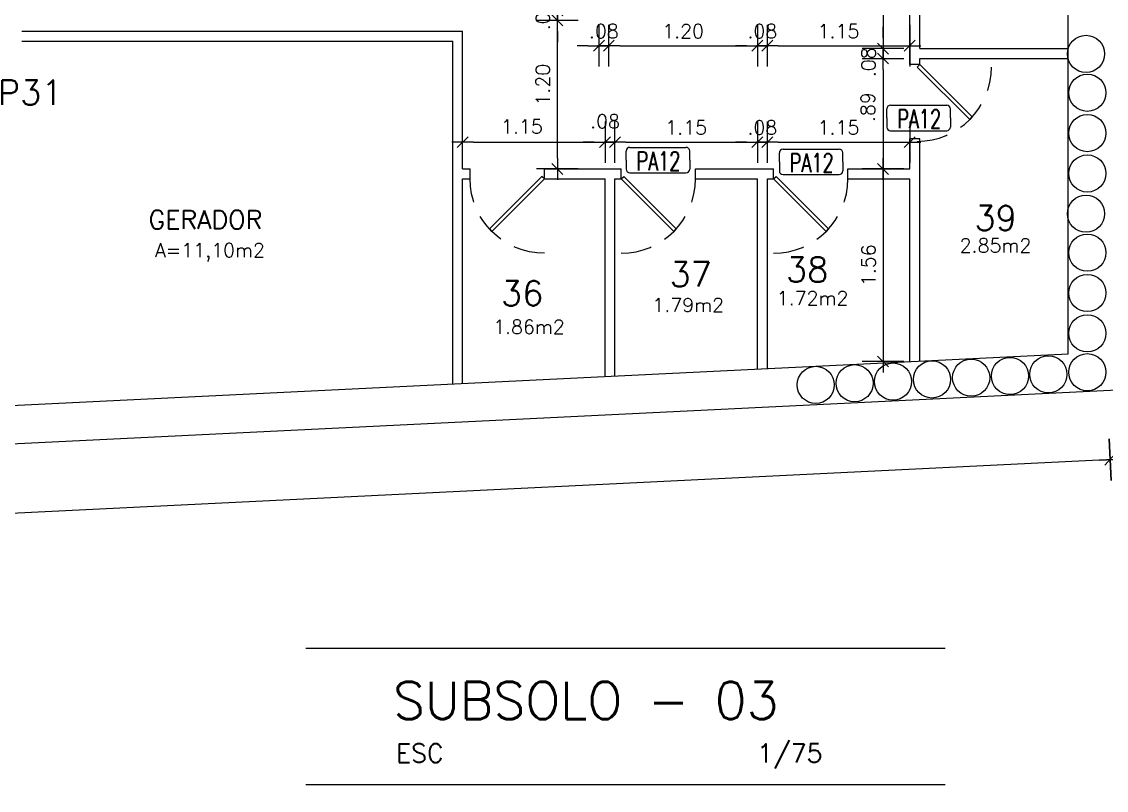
# Model space of a CAD drawing. Header units: millimetres. Extents: x -184.9 to -112.9, y 0.4 to 45.1.
# Drawn here: x -128.16 to -119.41, y 10.5 to 16.71 of the extents above; entities that cross this region are included whole.
import ezdxf
from ezdxf.enums import TextEntityAlignment as Align

# ---------------------------------------------------------------- set-up
doc = ezdxf.new("R2010")
doc.units = ezdxf.units.MM
doc.linetypes.add('HIDDEN', pattern=[0.375, 0.25, -0.125])
for name, color, linetype in [('COTA', 11, 'Continuous'), ('ESQUADRIA', 2, 'Continuous'), ('ESQUADRIA CT', 2, 'Continuous'), ('HACHURA 2', 11, 'Continuous'), ('INDICACOES', 2, 'Continuous'), ('PAREDE', 7, 'Continuous'), ('TEXTO 1', 3, 'Continuous'), ('TEXTO 2', 2, 'Continuous')]:
    doc.layers.add(name, color=color, linetype=linetype)
doc.styles.add('ROMANS', font='romans.shx')
doc.dimstyles.new('TICK75', dxfattribs={"dimtxt": 0.1125, "dimasz": 0.088, "dimexe": 0.18, "dimexo": 0.0625, "dimgap": 0.061, "dimtad": 1, "dimrnd": 0.005, "dimzin": 4, "dimdsep": 46, "dimtxsty": 'ROMANS', "dimblk1": 'TICK', "dimblk2": 'TICK', "dimsah": 1, "dimcen": 0.09, "dimse1": 1, "dimse2": 1, "dimclrt": 2, "dimaunit": 1, "dimadec": 0, "dimazin": 0, "dimtfac": 1, "dimtix": 1, "dimtmove": 2, "dimatfit": 3, "dimldrblk": 'TICK', "dimfxl": 1, "dimtolj": 1, "dimtzin": 0, "dimarcsym": 0})

# ---------------------------------------------------------------- blocks, each defined once
blk = doc.blocks.new('TICK')
at = {"layer": 'COTA'}
for p, q in [((0, 1.908), (0, -1.908)), ((-1, 0), (1, 0))]:
    blk.add_line(p, q, dxfattribs=at)
at = {"layer": 'COTA', "color": 2}
blk.add_line((0.5, 0.5), (-0.5, -0.5), dxfattribs=at)
blk = doc.blocks.new('*D268')
at = {"layer": 'COTA', "color": 0, "lineweight": -2}
blk.add_line((-124.5163, 16.9565), (-123.5923, 16.9565), dxfattribs=at)
at = {"layer": 'Defpoints', "color": 0}
for p in [(-123.5043, 16.9565), (-123.5043, 16.7189), (-124.6043, 16.6305)]:
    blk.add_point(p, dxfattribs=at)
at = {"layer": 'COTA', "color": 0, "lineweight": -2, "xscale": 0.08800000000000001, "yscale": 0.08800000000000001, "zscale": 0.08800000000000001, "rotation": 180}
blk.add_blockref('TICK', (-124.6043, 16.9565), dxfattribs=at)
at = {"layer": 'COTA', "color": 0, "lineweight": -2, "xscale": 0.08800000000000001, "yscale": 0.08800000000000001, "zscale": 0.08800000000000001}
blk.add_blockref('TICK', (-123.5043, 16.9565), dxfattribs=at)
at = {"layer": 'COTA', "color": 2, "insert": (-124.0543, 17.0738), "char_height": 0.1125, "attachment_point": 5, "style": 'ROMANS'}
blk.add_mtext('\\A1;1.10', dxfattribs=at)
blk = doc.blocks.new('*D265')
at = {"layer": 'COTA', "color": 0, "lineweight": -2}
for p, q in [((-124.7723, 16.9565), (-124.8603, 16.9565)), ((-124.6843, 16.9565), (-124.6043, 16.9565)), ((-124.5163, 16.9565), (-124.4283, 16.9565))]:
    blk.add_line(p, q, dxfattribs=at)
at = {"layer": 'Defpoints', "color": 0}
for p in [(-124.6043, 16.9565), (-124.6043, 16.4664), (-124.6843, 16.3864)]:
    blk.add_point(p, dxfattribs=at)
at = {"layer": 'COTA', "color": 0, "lineweight": -2, "xscale": 0.08800000000000001, "yscale": 0.08800000000000001, "zscale": 0.08800000000000001}
blk.add_blockref('TICK', (-124.6843, 16.9565), dxfattribs=at)
at = {"layer": 'COTA', "color": 0, "lineweight": -2, "xscale": 0.08800000000000001, "yscale": 0.08800000000000001, "zscale": 0.08800000000000001, "rotation": 180}
blk.add_blockref('TICK', (-124.6043, 16.9565), dxfattribs=at)
at = {"layer": 'COTA', "color": 2, "insert": (-124.6443, 17.0738), "char_height": 0.1125, "attachment_point": 5, "style": 'ROMANS'}
blk.add_mtext('\\A1;.08', dxfattribs=at)
blk = doc.blocks.new('*D264')
at = {"layer": 'COTA', "color": 0, "lineweight": -2}
blk.add_line((-128.4963, 16.9565), (-124.7723, 16.9565), dxfattribs=at)
at = {"layer": 'Defpoints', "color": 0}
for p in [(-124.6843, 16.9565), (-124.6843, 16.3864), (-128.5843, 16.1664)]:
    blk.add_point(p, dxfattribs=at)
at = {"layer": 'COTA', "color": 0, "lineweight": -2, "xscale": 0.08800000000000001, "yscale": 0.08800000000000001, "zscale": 0.08800000000000001, "rotation": 180}
blk.add_blockref('TICK', (-128.5843, 16.9565), dxfattribs=at)
at = {"layer": 'COTA', "color": 0, "lineweight": -2, "xscale": 0.08800000000000001, "yscale": 0.08800000000000001, "zscale": 0.08800000000000001}
blk.add_blockref('TICK', (-124.6843, 16.9565), dxfattribs=at)
at = {"layer": 'COTA', "color": 2, "insert": (-126.6343, 17.0738), "char_height": 0.1125, "attachment_point": 5, "style": 'ROMANS'}
blk.add_mtext('\\A1;3.90', dxfattribs=at)
blk = doc.blocks.new('*D262')
at = {"layer": 'COTA', "color": 0, "lineweight": -2}
for p, q in [((-123.8394, 16.8869), (-123.8394, 16.9749)), ((-123.8394, 16.7989), (-123.8394, 16.7189)), ((-123.8394, 16.6309), (-123.8394, 16.5429))]:
    blk.add_line(p, q, dxfattribs=at)
at = {"layer": 'Defpoints', "color": 0}
for p in [(-123.4243, 16.7989), (-123.8394, 16.7189), (-123.5043, 16.7189)]:
    blk.add_point(p, dxfattribs=at)
at = {"layer": 'COTA', "color": 0, "lineweight": -2, "xscale": 0.08800000000000001, "yscale": 0.08800000000000001, "zscale": 0.08800000000000001}
for p, rotation in [((-123.8394, 16.7989), 270), ((-123.8394, 16.7189), 90)]:
    blk.add_blockref('TICK', p, dxfattribs=dict(at, rotation=rotation))
at = {"layer": 'COTA', "color": 2, "insert": (-123.9567, 16.7589), "char_height": 0.1125, "attachment_point": 5, "rotation": 90, "style": 'ROMANS'}
blk.add_mtext('\\A1;.08', dxfattribs=at)
blk = doc.blocks.new('*D255')
at = {"layer": 'COTA', "color": 0, "lineweight": -2}
blk.add_line((-122.0563, 16.5136), (-121.0823, 16.5136), dxfattribs=at)
at = {"layer": 'Defpoints', "color": 0}
for p in [(-120.9943, 16.5136), (-120.9943, 16.1975), (-122.1443, 15.8576)]:
    blk.add_point(p, dxfattribs=at)
at = {"layer": 'COTA', "color": 0, "lineweight": -2, "xscale": 0.08800000000000001, "yscale": 0.08800000000000001, "zscale": 0.08800000000000001, "rotation": 180}
blk.add_blockref('TICK', (-122.1443, 16.5136), dxfattribs=at)
at = {"layer": 'COTA', "color": 0, "lineweight": -2, "xscale": 0.08800000000000001, "yscale": 0.08800000000000001, "zscale": 0.08800000000000001}
blk.add_blockref('TICK', (-120.9943, 16.5136), dxfattribs=at)
at = {"layer": 'COTA', "color": 2, "insert": (-121.5693, 16.6308), "char_height": 0.1125, "attachment_point": 5, "style": 'ROMANS'}
blk.add_mtext('\\A1;1.15', dxfattribs=at)
blk = doc.blocks.new('*D254')
at = {"layer": 'COTA', "color": 0, "lineweight": -2}
for p, q in [((-122.3123, 16.5136), (-122.4003, 16.5136)), ((-122.2243, 16.5136), (-122.1443, 16.5136)), ((-122.0563, 16.5136), (-121.9683, 16.5136))]:
    blk.add_line(p, q, dxfattribs=at)
at = {"layer": 'Defpoints', "color": 0}
for p in [(-122.1443, 16.5136), (-122.1443, 15.8576), (-122.2243, 15.7776)]:
    blk.add_point(p, dxfattribs=at)
at = {"layer": 'COTA', "color": 0, "lineweight": -2, "xscale": 0.08800000000000001, "yscale": 0.08800000000000001, "zscale": 0.08800000000000001}
blk.add_blockref('TICK', (-122.2243, 16.5136), dxfattribs=at)
at = {"layer": 'COTA', "color": 0, "lineweight": -2, "xscale": 0.08800000000000001, "yscale": 0.08800000000000001, "zscale": 0.08800000000000001, "rotation": 180}
blk.add_blockref('TICK', (-122.1443, 16.5136), dxfattribs=at)
at = {"layer": 'COTA', "color": 2, "insert": (-122.1843, 16.6308), "char_height": 0.1125, "attachment_point": 5, "style": 'ROMANS'}
blk.add_mtext('\\A1;.08', dxfattribs=at)
blk = doc.blocks.new('*D253')
at = {"layer": 'COTA', "color": 0, "lineweight": -2}
blk.add_line((-123.3363, 16.5136), (-122.3123, 16.5136), dxfattribs=at)
at = {"layer": 'Defpoints', "color": 0}
for p in [(-122.2243, 16.5136), (-123.4243, 15.7776), (-122.2243, 15.7776)]:
    blk.add_point(p, dxfattribs=at)
at = {"layer": 'COTA', "color": 0, "lineweight": -2, "xscale": 0.08800000000000001, "yscale": 0.08800000000000001, "zscale": 0.08800000000000001, "rotation": 180}
blk.add_blockref('TICK', (-123.4243, 16.5136), dxfattribs=at)
at = {"layer": 'COTA', "color": 0, "lineweight": -2, "xscale": 0.08800000000000001, "yscale": 0.08800000000000001, "zscale": 0.08800000000000001}
blk.add_blockref('TICK', (-122.2243, 16.5136), dxfattribs=at)
at = {"layer": 'COTA', "color": 2, "insert": (-122.8243, 16.6308), "char_height": 0.1125, "attachment_point": 5, "style": 'ROMANS'}
blk.add_mtext('\\A1;1.20', dxfattribs=at)
blk = doc.blocks.new('*D252')
at = {"layer": 'COTA', "color": 0, "lineweight": -2}
for p, q in [((-123.5923, 16.5136), (-123.6803, 16.5136)), ((-123.5043, 16.5136), (-123.4243, 16.5136)), ((-123.3363, 16.5136), (-123.2483, 16.5136))]:
    blk.add_line(p, q, dxfattribs=at)
at = {"layer": 'Defpoints', "color": 0}
for p in [(-123.4243, 16.5136), (-123.5043, 15.8576), (-123.4243, 15.7776)]:
    blk.add_point(p, dxfattribs=at)
at = {"layer": 'COTA', "color": 0, "lineweight": -2, "xscale": 0.08800000000000001, "yscale": 0.08800000000000001, "zscale": 0.08800000000000001}
blk.add_blockref('TICK', (-123.5043, 16.5136), dxfattribs=at)
at = {"layer": 'COTA', "color": 0, "lineweight": -2, "xscale": 0.08800000000000001, "yscale": 0.08800000000000001, "zscale": 0.08800000000000001, "rotation": 180}
blk.add_blockref('TICK', (-123.4243, 16.5136), dxfattribs=at)
at = {"layer": 'COTA', "color": 2, "insert": (-123.4643, 16.6308), "char_height": 0.1125, "attachment_point": 5, "style": 'ROMANS'}
blk.add_mtext('\\A1;.08', dxfattribs=at)
blk = doc.blocks.new('IND ESQUADRIAS')
for p, q in [((-0.2564, 0.103), (-0.2564, 0.1762)), ((-0.2266, 0.206), (0.2266, 0.206)), ((0.2564, 0.103), (0.2564, 0.1762)), ((-0.2564, 0.103), (-0.2564, 0.0298)), ((0.2564, 0.103), (0.2564, 0.0298)), ((-0.2266, 0), (0.2266, 0))]:
    blk.add_line(p, q)
for centre, start, end in [((-0.2266, 0.1762), 90, 180), ((0.2266, 0.1762), 0, 90), ((-0.2266, 0.0298), 180, 270), ((0.2266, 0.0298), 270, 0)]:
    blk.add_arc(centre, 0.0298, start, end)
at = {"linetype": 'ByBlock', "style": 'ROMANS', "width": 0.7}
blk.add_attdef('P01', text='', height=0.15, dxfattribs=at).set_placement((0.0041, -0.0248), align=Align.BOTTOM_CENTER)
blk = doc.blocks.new('*D220')
at = {"layer": 'COTA', "color": 0, "lineweight": -2}
blk.add_line((-123.8394, 15.6069), (-123.8394, 16.6309), dxfattribs=at)
at = {"layer": 'Defpoints', "color": 0}
for p in [(-124.0009, 16.7189), (-123.8394, 16.7189), (-124.2009, 15.5189)]:
    blk.add_point(p, dxfattribs=at)
at = {"layer": 'COTA', "color": 0, "lineweight": -2, "xscale": 0.08800000000000001, "yscale": 0.08800000000000001, "zscale": 0.08800000000000001}
for p, rotation in [((-123.8394, 16.7189), 90), ((-123.8394, 15.5189), 270)]:
    blk.add_blockref('TICK', p, dxfattribs=dict(at, rotation=rotation))
at = {"layer": 'COTA', "color": 2, "insert": (-123.9567, 16.199), "char_height": 0.1125, "attachment_point": 5, "rotation": 90, "style": 'ROMANS'}
blk.add_mtext('\\A1;1.20', dxfattribs=at)
blk = doc.blocks.new('*D219')
at = {"layer": 'COTA', "color": 0, "lineweight": -2}
blk.add_line((-122.0563, 15.7356), (-121.0823, 15.7356), dxfattribs=at)
at = {"layer": 'Defpoints', "color": 0}
for p in [(-120.9943, 15.7356), (-120.9943, 15.5189), (-122.1443, 15.4389)]:
    blk.add_point(p, dxfattribs=at)
at = {"layer": 'COTA', "color": 0, "lineweight": -2, "xscale": 0.08800000000000001, "yscale": 0.08800000000000001, "zscale": 0.08800000000000001, "rotation": 180}
blk.add_blockref('TICK', (-122.1443, 15.7356), dxfattribs=at)
at = {"layer": 'COTA', "color": 0, "lineweight": -2, "xscale": 0.08800000000000001, "yscale": 0.08800000000000001, "zscale": 0.08800000000000001}
blk.add_blockref('TICK', (-120.9943, 15.7356), dxfattribs=at)
at = {"layer": 'COTA', "color": 2, "insert": (-121.5693, 15.8529), "char_height": 0.1125, "attachment_point": 5, "style": 'ROMANS'}
blk.add_mtext('\\A1;1.15', dxfattribs=at)
blk = doc.blocks.new('*D218')
at = {"layer": 'COTA', "color": 0, "lineweight": -2}
for p, q in [((-122.3123, 15.7356), (-122.4003, 15.7356)), ((-122.2243, 15.7356), (-122.1443, 15.7356)), ((-122.0563, 15.7356), (-121.9683, 15.7356))]:
    blk.add_line(p, q, dxfattribs=at)
at = {"layer": 'Defpoints', "color": 0}
for p in [(-122.1443, 15.7356), (-122.2243, 15.4389), (-122.1443, 15.4389)]:
    blk.add_point(p, dxfattribs=at)
at = {"layer": 'COTA', "color": 0, "lineweight": -2, "xscale": 0.08800000000000001, "yscale": 0.08800000000000001, "zscale": 0.08800000000000001}
blk.add_blockref('TICK', (-122.2243, 15.7356), dxfattribs=at)
at = {"layer": 'COTA', "color": 0, "lineweight": -2, "xscale": 0.08800000000000001, "yscale": 0.08800000000000001, "zscale": 0.08800000000000001, "rotation": 180}
blk.add_blockref('TICK', (-122.1443, 15.7356), dxfattribs=at)
at = {"layer": 'COTA', "color": 2, "insert": (-122.1843, 15.8529), "char_height": 0.1125, "attachment_point": 5, "style": 'ROMANS'}
blk.add_mtext('\\A1;.08', dxfattribs=at)
blk = doc.blocks.new('*D217')
at = {"layer": 'COTA', "color": 0, "lineweight": -2}
blk.add_line((-123.2863, 15.7356), (-122.3123, 15.7356), dxfattribs=at)
at = {"layer": 'Defpoints', "color": 0}
for p in [(-122.2243, 15.7356), (-123.3743, 15.4389), (-122.2243, 15.4389)]:
    blk.add_point(p, dxfattribs=at)
at = {"layer": 'COTA', "color": 0, "lineweight": -2, "xscale": 0.08800000000000001, "yscale": 0.08800000000000001, "zscale": 0.08800000000000001, "rotation": 180}
blk.add_blockref('TICK', (-123.3743, 15.7356), dxfattribs=at)
at = {"layer": 'COTA', "color": 0, "lineweight": -2, "xscale": 0.08800000000000001, "yscale": 0.08800000000000001, "zscale": 0.08800000000000001}
blk.add_blockref('TICK', (-122.2243, 15.7356), dxfattribs=at)
at = {"layer": 'COTA', "color": 2, "insert": (-122.7993, 15.8529), "char_height": 0.1125, "attachment_point": 5, "style": 'ROMANS'}
blk.add_mtext('\\A1;1.15', dxfattribs=at)
blk = doc.blocks.new('*D216')
at = {"layer": 'COTA', "color": 0, "lineweight": -2}
for p, q in [((-123.5423, 15.7356), (-123.6303, 15.7356)), ((-123.4543, 15.7356), (-123.3743, 15.7356)), ((-123.2863, 15.7356), (-123.1983, 15.7356))]:
    blk.add_line(p, q, dxfattribs=at)
at = {"layer": 'Defpoints', "color": 0}
for p in [(-123.3743, 15.7356), (-123.4543, 15.4389), (-123.3743, 15.4389)]:
    blk.add_point(p, dxfattribs=at)
at = {"layer": 'COTA', "color": 0, "lineweight": -2, "xscale": 0.08800000000000001, "yscale": 0.08800000000000001, "zscale": 0.08800000000000001}
blk.add_blockref('TICK', (-123.4543, 15.7356), dxfattribs=at)
at = {"layer": 'COTA', "color": 0, "lineweight": -2, "xscale": 0.08800000000000001, "yscale": 0.08800000000000001, "zscale": 0.08800000000000001, "rotation": 180}
blk.add_blockref('TICK', (-123.3743, 15.7356), dxfattribs=at)
at = {"layer": 'COTA', "color": 2, "insert": (-123.4543, 15.9035), "char_height": 0.1125, "attachment_point": 5, "style": 'ROMANS'}
blk.add_mtext('\\A1;.08', dxfattribs=at)
blk = doc.blocks.new('*D215')
at = {"layer": 'COTA', "color": 0, "lineweight": -2}
blk.add_line((-124.5163, 15.7356), (-123.5423, 15.7356), dxfattribs=at)
at = {"layer": 'Defpoints', "color": 0}
for p in [(-123.4543, 15.7356), (-124.6043, 15.6556), (-123.4543, 15.6556)]:
    blk.add_point(p, dxfattribs=at)
at = {"layer": 'COTA', "color": 0, "lineweight": -2, "xscale": 0.08800000000000001, "yscale": 0.08800000000000001, "zscale": 0.08800000000000001, "rotation": 180}
blk.add_blockref('TICK', (-124.6043, 15.7356), dxfattribs=at)
at = {"layer": 'COTA', "color": 0, "lineweight": -2, "xscale": 0.08800000000000001, "yscale": 0.08800000000000001, "zscale": 0.08800000000000001}
blk.add_blockref('TICK', (-123.4543, 15.7356), dxfattribs=at)
at = {"layer": 'COTA', "color": 2, "insert": (-124.1256, 15.8617), "char_height": 0.1125, "attachment_point": 5, "style": 'ROMANS'}
blk.add_mtext('\\A1;1.15', dxfattribs=at)
blk = doc.blocks.new('*D184')
at = {"layer": 'COTA', "color": 0, "lineweight": -2}
blk.add_line((-121.2098, 15.4309), (-121.2098, 14.0526), dxfattribs=at)
at = {"layer": 'Defpoints', "color": 0}
for p in [(-120.9943, 15.5189), (-121.2098, 13.9646), (-120.9943, 13.9646)]:
    blk.add_point(p, dxfattribs=at)
at = {"layer": 'COTA', "color": 0, "lineweight": -2, "xscale": 0.08800000000000001, "yscale": 0.08800000000000001, "zscale": 0.08800000000000001}
for p, rotation in [((-121.2098, 15.5189), 90), ((-121.2098, 13.9646), 270)]:
    blk.add_blockref('TICK', p, dxfattribs=dict(at, rotation=rotation))
at = {"layer": 'COTA', "color": 2, "insert": (-121.3271, 14.7418), "char_height": 0.1125, "attachment_point": 5, "rotation": 90, "style": 'ROMANS'}
blk.add_mtext('\\A1;1.56', dxfattribs=at)
blk = doc.blocks.new('*D183')
at = {"layer": 'COTA', "color": 0, "lineweight": -2}
blk.add_line((-121.2098, 16.3225), (-121.2098, 15.6069), dxfattribs=at)
at = {"layer": 'Defpoints', "color": 0}
for p in [(-120.9143, 16.4105), (-121.2098, 15.5189), (-120.9943, 15.5189)]:
    blk.add_point(p, dxfattribs=at)
at = {"layer": 'COTA', "color": 0, "lineweight": -2, "xscale": 0.08800000000000001, "yscale": 0.08800000000000001, "zscale": 0.08800000000000001}
for p, rotation in [((-121.2098, 16.4105), 90), ((-121.2098, 15.5189), 270)]:
    blk.add_blockref('TICK', p, dxfattribs=dict(at, rotation=rotation))
at = {"layer": 'COTA', "color": 2, "insert": (-121.3323, 16.0184), "char_height": 0.1125, "attachment_point": 5, "rotation": 90, "style": 'ROMANS'}
blk.add_mtext('\\A1;.89', dxfattribs=at)
blk = doc.blocks.new('*D182')
at = {"layer": 'COTA', "color": 0, "lineweight": -2}
for p, q in [((-121.2098, 16.5785), (-121.2098, 16.6665)), ((-121.2098, 16.4905), (-121.2098, 16.4105)), ((-121.2098, 16.3225), (-121.2098, 16.2345))]:
    blk.add_line(p, q, dxfattribs=at)
at = {"layer": 'Defpoints', "color": 0}
for p in [(-120.9143, 16.4905), (-121.2098, 16.4105), (-120.9143, 16.4105)]:
    blk.add_point(p, dxfattribs=at)
at = {"layer": 'COTA', "color": 0, "lineweight": -2, "xscale": 0.08800000000000001, "yscale": 0.08800000000000001, "zscale": 0.08800000000000001}
for p, rotation in [((-121.2098, 16.4905), 270), ((-121.2098, 16.4105), 90)]:
    blk.add_blockref('TICK', p, dxfattribs=dict(at, rotation=rotation))
at = {"layer": 'COTA', "color": 2, "insert": (-121.3271, 16.3807), "char_height": 0.1125, "attachment_point": 5, "rotation": 90, "style": 'ROMANS'}
blk.add_mtext('\\A1;.08', dxfattribs=at)
blk = doc.blocks.new('*D181')
at = {"layer": 'COTA', "color": 0, "lineweight": -2}
blk.add_line((-121.2098, 17.6525), (-121.2098, 16.5785), dxfattribs=at)
at = {"layer": 'Defpoints', "color": 0}
for p in [(-120.9143, 17.7405), (-121.2098, 16.4905), (-120.9143, 16.4905)]:
    blk.add_point(p, dxfattribs=at)
at = {"layer": 'COTA', "color": 0, "lineweight": -2, "xscale": 0.08800000000000001, "yscale": 0.08800000000000001, "zscale": 0.08800000000000001}
for p, rotation in [((-121.2098, 17.7405), 90), ((-121.2098, 16.4905), 270)]:
    blk.add_blockref('TICK', p, dxfattribs=dict(at, rotation=rotation))
at = {"layer": 'COTA', "color": 2, "insert": (-121.3271, 17.1155), "char_height": 0.1125, "attachment_point": 5, "rotation": 90, "style": 'ROMANS'}
blk.add_mtext('\\A1;1.25', dxfattribs=at)
blk = doc.blocks.new('P60')
at = {"layer": 'ESQUADRIA CT'}
blk.add_lwpolyline([(-0.4444, 0.4031), (-0.4243, 0.4243), (0, 0), (-0.0206, -0.0206), (-0.4444, 0.4031)], dxfattribs=at)
at = {"layer": 'ESQUADRIA CT', "color": 1, "linetype": 'HIDDEN'}
blk.add_arc((0, 0), 0.6, 90, 180, dxfattribs=at)
blk = doc.blocks.new('*D101')
at = {"layer": 'COTA', "color": 0, "lineweight": -2}
blk.add_line((-119.4649, 13.1687), (-170.4136, 10.6756), dxfattribs=at)
at = {"layer": 'Defpoints', "color": 0}
for p in [(-119.4043, 13.732), (-170.5288, 11.2303), (-170.5015, 10.6713)]:
    blk.add_point(p, dxfattribs=at)
at = {"layer": 'COTA', "color": 0, "lineweight": -2, "xscale": 0.08800000000000001, "yscale": 0.08800000000000001, "zscale": 0.08800000000000001}
for p, rotation in [((-119.377, 13.173), 2.801499872717789), ((-170.5015, 10.6713), 182.8014998727178)]:
    blk.add_blockref('TICK', p, dxfattribs=dict(at, rotation=rotation))
at = {"layer": 'COTA', "color": 2, "insert": (-144.945, 12.0393), "char_height": 0.1125, "attachment_point": 5, "rotation": 2.8015, "style": 'ROMANS'}
blk.add_mtext('\\A1;51.19', dxfattribs=at)
blk = doc.blocks.new('*D100')
at = {"layer": 'COTA', "color": 0, "lineweight": -2}
blk.add_line((-118.4203, 13.2199), (-119.2891, 13.1773), dxfattribs=at)
at = {"layer": 'Defpoints', "color": 0}
for p in [(-118.3597, 13.7832), (-119.4043, 13.732), (-119.377, 13.173)]:
    blk.add_point(p, dxfattribs=at)
at = {"layer": 'COTA', "color": 0, "lineweight": -2, "xscale": 0.08800000000000001, "yscale": 0.08800000000000001, "zscale": 0.08800000000000001}
for p, rotation in [((-119.377, 13.173), 182.801499872715), ((-118.3324, 13.2242), 2.801499872715016)]:
    blk.add_blockref('TICK', p, dxfattribs=dict(at, rotation=rotation))
at = {"layer": 'COTA', "color": 2, "insert": (-118.8604, 13.3157), "char_height": 0.1125, "attachment_point": 5, "rotation": 2.8015, "style": 'ROMANS'}
blk.add_mtext('\\A1;1.05', dxfattribs=at)

msp = doc.modelspace()

# ---------------------------------------------------------------- linework, layer by layer
at = {"layer": 'HACHURA 2'}
for centre in [(-119.5711, 16.448), (-119.5608, 16.1341), (-119.5608, 15.8084), (-119.5608, 15.4827), (-119.5711, 15.1576), (-119.5608, 14.8437), (-119.5608, 14.518), (-119.5608, 14.1923), (-119.8751, 13.8612), (-119.5608, 13.8783), (-121.7534, 13.776), (-121.4398, 13.7894), (-121.1295, 13.8029), (-120.8152, 13.8201), (-120.4989, 13.8342), (-120.1853, 13.8477)]:
    msp.add_circle(centre, 0.15, dxfattribs=at)
at = {"layer": 'PAREDE'}
for p, q in [((-119.7143, 14.0272), (-119.7143, 40.3505)), ((-120.9943, 16.3623), (-120.9943, 17.0923)), ((-120.9143, 16.4905), (-120.9143, 17.0923)), ((-128.1643, 16.6305), (-124.6043, 16.6305)), ((-128.1643, 16.5505), (-124.6843, 16.5505)), ((-124.6843, 13.784), (-124.6843, 16.5505)), ((-124.6043, 15.5189), (-124.6043, 16.6305)), ((-120.9143, 16.4905), (-119.7143, 16.4905)), ((-120.9143, 16.4105), (-119.7143, 16.4105)), ((-120.9143, 16.3623), (-120.9143, 16.4105)), ((-120.9143, 16.3623), (-120.9943, 16.3623)), ((-120.9143, 15.7623), (-120.9943, 15.7623)), ((-120.9943, 15.5189), (-120.9943, 15.7623)), ((-120.9143, 13.9685), (-120.9143, 15.7623)), ((-124.6043, 15.5189), (-124.5443, 15.5189)), ((-124.5443, 15.4389), (-124.5443, 15.5189)), ((-123.9443, 15.4389), (-123.9443, 15.5189)), ((-123.9443, 15.5189), (-123.7643, 15.5189)), ((-123.9443, 15.5189), (-123.3243, 15.5189)), ((-123.3243, 15.4389), (-123.3243, 15.5189)), ((-122.7243, 15.4389), (-122.7243, 15.5189)), ((-122.7243, 15.5189), (-122.0943, 15.5189)), ((-122.0943, 15.4389), (-122.0943, 15.5189)), ((-121.4943, 15.5189), (-120.9943, 15.5189)), ((-121.4943, 15.4389), (-121.4943, 15.5189)), ((-124.6043, 13.788), (-124.6043, 15.4389)), ((-124.6043, 15.4389), (-124.5443, 15.4389)), ((-123.9443, 15.4389), (-123.4543, 15.4389)), ((-123.4543, 13.8442), (-123.4543, 15.4389)), ((-123.3743, 13.8481), (-123.3743, 15.4389)), ((-123.3743, 15.4389), (-123.3243, 15.4389)), ((-122.7243, 15.4389), (-122.2243, 15.4389)), ((-122.2243, 13.9044), (-122.2243, 15.4389)), ((-122.1443, 13.9083), (-122.1443, 15.4389)), ((-122.1443, 15.4389), (-122.0943, 15.4389)), ((-121.4943, 15.4389), (-120.9943, 15.4389)), ((-120.9943, 13.9646), (-120.9943, 15.4389)), ((-170.3064, 11.5516), (-119.7143, 14.0272)), ((-170.5288, 11.2303), (-118.3597, 13.7832))]:
    msp.add_line(p, q, dxfattribs=at)
at = {"layer": 'TEXTO 1', "color": 1}
for p, q in [((-125.87, 11.6509), (-120.7092, 11.6509)), ((-125.87, 10.5515), (-120.7092, 10.5515))]:
    msp.add_line(p, q, dxfattribs=at)

# ---------------------------------------------------------------- block references
at = {"layer": 'ESQUADRIA', "rotation": 180}
for p in [(-120.9349, 16.3417), (-123.3243, 15.4389), (-122.0943, 15.4389)]:
    msp.add_blockref('P60', p, dxfattribs=at)
at = {"layer": 'ESQUADRIA', "xscale": -1, "rotation": 180}
msp.add_blockref('P60', (-123.9443, 15.4389), dxfattribs=at)
at = {"layer": 'INDICACOES'}
for p in [(-120.9228, 15.8279), (-123.0276, 15.4876), (-121.7907, 15.4734)]:
    msp.add_blockref('IND ESQUADRIAS', p, dxfattribs=at).add_auto_attribs({'P01': 'PA12'})

# ---------------------------------------------------------------- texts
at = {"layer": 'TEXTO 1', "style": 'ROMANS'}
for s, height, p in [('P31', 0.2, (-128.3571, 16.0364)), ('GERADOR', 0.15, (-127.1406, 15.0347)), ('39', 0.2, (-120.4723, 15.0234)), ('38', 0.2, (-121.9945, 14.6068)), ('37', 0.2, (-122.9343, 14.569)), ('36', 0.2, (-124.2954, 14.4151))]:
    msp.add_text(s, height=height, dxfattribs=at).set_placement(p)
at = {"layer": 'TEXTO 1', "color": 7, "style": 'ROMANS'}
msp.add_text('SUBSOLO - 03', height=0.3, dxfattribs=at).set_placement((-125.1659, 11.0787))
at = {"layer": 'TEXTO 2', "style": 'ROMANS'}
for s, p in [('A=11,10m2', (-127.0878, 14.8066)), ('2.85m2', (-120.5915, 14.8456)), ('1.79m2', (-123.0726, 14.3648)), ('1.72m2', (-122.0683, 14.4191)), ('1.86m2', (-124.3582, 14.1894))]:
    msp.add_text(s, height=0.1125, dxfattribs=at).set_placement(p)
at = {"layer": 'TEXTO 2', "color": 2, "style": 'ROMANS'}
for s, p in [('ESC', (-125.1429, 10.7288)), ('1/75', (-122.226, 10.7288))]:
    msp.add_text(s, height=0.15, dxfattribs=at).set_placement(p)

# ---------------------------------------------------------------- dimensions: what is measured, and where the dimension line sits
at = {"layer": 'COTA'}
for base, p1, p2, angle, picture, middle in [((-121.2098, 16.4905), (-120.9143, 17.7405), (-120.9143, 16.4905), 90, '*D181', (-121.3271, 17.1155)), ((-123.8394, 16.7189), (-123.4243, 16.7989), (-123.5043, 16.7189), 90, '*D262', (-123.9567, 16.7589)), ((-121.2098, 13.9646), (-120.9943, 15.5189), (-120.9943, 13.9646), 90, '*D184', (-121.3271, 14.7418)), ((-170.5015, 10.6713), (-119.4043, 13.732), (-170.5288, 11.2303), 2.8015, '*D101', (-144.945, 12.0393))]:
    dim = msp.add_linear_dim(base=base, p1=p1, p2=p2, angle=angle, dimstyle='TICK75', dxfattribs=at)
    dim.commit()
    dim.dimension.update_dxf_attribs({"geometry": picture, "text_midpoint": middle})
for base, p1, p2, picture, middle in [((-124.6843, 16.9565), (-128.5843, 16.1664), (-124.6843, 16.3864), '*D264', (-126.6343, 17.0738)), ((-124.6043, 16.9565), (-124.6843, 16.3864), (-124.6043, 16.4664), '*D265', (-124.6443, 17.0738))]:
    dim = msp.add_linear_dim(base=base, p1=p1, p2=p2, dimstyle='TICK75', override={"dimblk1": 'TICK', "dimblk2": 'TICK'}, dxfattribs=at)
    dim.commit()
    dim.dimension.update_dxf_attribs({"geometry": picture, "text_midpoint": middle})
for base, p1, p2, picture, middle in [((-123.5043, 16.9565), (-124.6043, 16.6305), (-123.5043, 16.7189), '*D268', (-124.0543, 17.0738)), ((-123.4243, 16.5136), (-123.5043, 15.8576), (-123.4243, 15.7776), '*D252', (-123.4643, 16.6308)), ((-122.2243, 16.5136), (-123.4243, 15.7776), (-122.2243, 15.7776), '*D253', (-122.8243, 16.6308)), ((-122.1443, 16.5136), (-122.2243, 15.7776), (-122.1443, 15.8576), '*D254', (-122.1843, 16.6308)), ((-120.9943, 16.5136), (-122.1443, 15.8576), (-120.9943, 16.1975), '*D255', (-121.5693, 16.6308)), ((-122.2243, 15.7356), (-123.3743, 15.4389), (-122.2243, 15.4389), '*D217', (-122.7993, 15.8529)), ((-122.1443, 15.7356), (-122.2243, 15.4389), (-122.1443, 15.4389), '*D218', (-122.1843, 15.8529)), ((-120.9943, 15.7356), (-122.1443, 15.4389), (-120.9943, 15.5189), '*D219', (-121.5693, 15.8529))]:
    dim = msp.add_linear_dim(base=base, p1=p1, p2=p2, dimstyle='TICK75', dxfattribs=at)
    dim.commit()
    dim.dimension.update_dxf_attribs({"geometry": picture, "text_midpoint": middle})
for base, p1, p2, picture, middle in [((-123.8394, 16.7189), (-124.2009, 15.5189), (-124.0009, 16.7189), '*D220', (-123.9567, 16.199)), ((-121.2098, 16.4105), (-120.9143, 16.4905), (-120.9143, 16.4105), '*D182', (-121.3271, 16.3807)), ((-121.2098, 15.5189), (-120.9143, 16.4105), (-120.9943, 15.5189), '*D183', (-121.3323, 16.0184))]:
    dim = msp.add_linear_dim(base=base, p1=p1, p2=p2, angle=90, dimstyle='TICK75', dxfattribs=at)
    dim.commit()
    dim.dimension.update_dxf_attribs({"geometry": picture, "text_midpoint": middle, "dimtype": 128})
for base, p1, p2, picture, middle in [((-123.3743, 15.7356), (-123.4543, 15.4389), (-123.3743, 15.4389), '*D216', (-123.4543, 15.9035)), ((-123.4543, 15.7356), (-124.6043, 15.6556), (-123.4543, 15.6556), '*D215', (-124.1256, 15.8617))]:
    dim = msp.add_linear_dim(base=base, p1=p1, p2=p2, dimstyle='TICK75', dxfattribs=at)
    dim.commit()
    dim.dimension.update_dxf_attribs({"geometry": picture, "text_midpoint": middle, "dimtype": 128})
dim = msp.add_aligned_dim(p1=(-118.3597, 13.7832), p2=(-119.4043, 13.732), distance=0.5597, dimstyle='TICK75', dxfattribs=at)
dim.commit()
dim.dimension.update_dxf_attribs({"geometry": '*D100', "text_midpoint": (-118.8604, 13.3157)})

doc.saveas('drawing.dxf')
